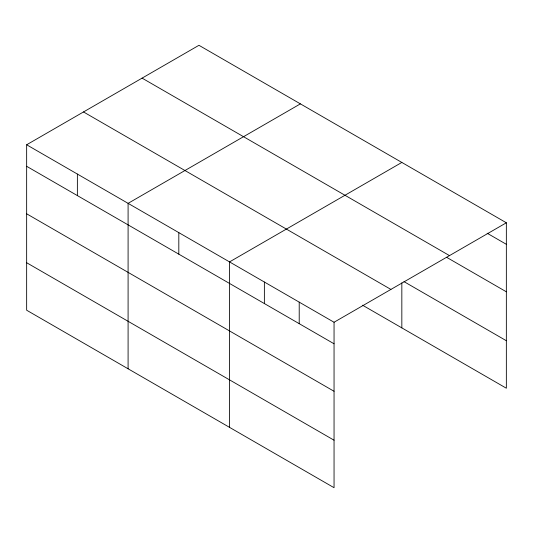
<?xml version="1.0" encoding="UTF-8"?>
<svg xmlns="http://www.w3.org/2000/svg" width="533" height="533" viewBox="0 0 533 533"><rect width="100%" height="100%" fill="white"/><g stroke="black" fill="none" stroke-linecap="round" stroke-linejoin="round"><path stroke-width="0.8" d="M334.051 391.275L334.051 322.252L26.65 144.776L26.65 310.219L334.051 487.702L334.051 391.275L26.65 213.8M362.54 305.196L506.35 388.224L506.35 222.781L198.949 45.298L26.65 144.776M300.392 103.868L128.093 203.346L128.093 368.789M401.835 162.438L229.536 261.91L229.536 427.359M334.051 322.252L506.35 222.781M487.155 233.227L506.35 244.307M142.091 78.131L449.492 255.607M446.627 257.319L506.35 291.798M403.967 281.617L506.35 340.734M83.508 111.95L390.909 289.426M26.65 166.309L334.051 343.785M26.65 262.729L334.051 440.205M401.835 282.843L401.835 327.882M299.213 302.138L299.213 323.671M264.375 282.024L264.375 303.557M178.815 232.628L178.815 254.161M77.372 174.064L77.372 195.591"/></g></svg>
